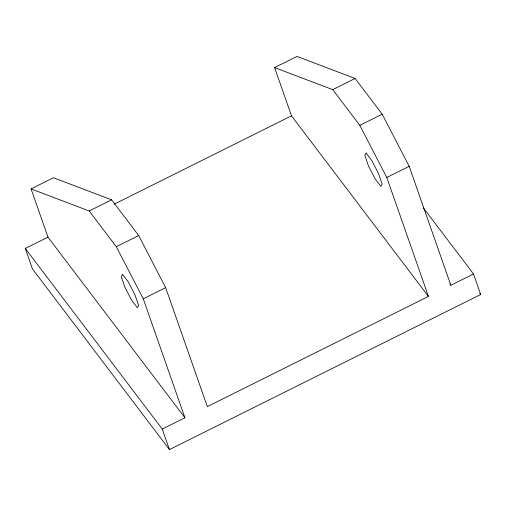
<?xml version="1.0" encoding="UTF-8"?>
<svg xmlns="http://www.w3.org/2000/svg" width="506" height="506" viewBox="0 0 506 506"><rect width="100%" height="100%" fill="white"/><g stroke="black" fill="none" stroke-linecap="round" stroke-linejoin="round"><path stroke-width="0.76" d="M47.975 237.162L25.3 248.459L162.262 429.069L184.93 417.773L47.975 237.162L31.075 188.909L53.465 177.751L111.592 199.819L138.688 235.549L165.664 287.642L207.321 406.615L428.449 296.434L386.786 177.467L359.817 125.368L332.72 89.638L274.594 67.576L291.494 115.83L428.449 296.434M274.594 67.576L296.984 56.419L355.111 78.481L382.207 114.211L409.183 166.31L450.846 285.276L473.515 273.98L480.7 294.492L169.44 449.581L32.485 268.977L25.3 248.459M31.075 188.909L89.201 210.977L111.592 199.819M332.72 89.638L355.111 78.481M114.166 204.184L291.494 115.83M89.201 210.977L116.298 246.707L138.688 235.549M359.817 125.368L382.207 114.211M184.93 417.773L143.268 298.799L165.664 287.642M386.786 177.467L409.183 166.31M423.408 207.903L473.515 273.98M479.745 293.24L480.7 294.492M449.891 284.018L450.846 285.276M116.298 246.707L143.268 298.799M162.262 429.069L169.44 449.581M122.604 274.416L121.25 276.712L125.001 287.421L131.655 300.26L137.309 307.724L138.657 305.422L134.906 294.72L128.258 281.874L122.604 274.416M366.123 153.078L364.769 155.374L368.52 166.082L375.174 178.928L380.828 186.385L382.175 184.089L378.425 173.381L371.777 160.535L366.123 153.078"/></g></svg>
